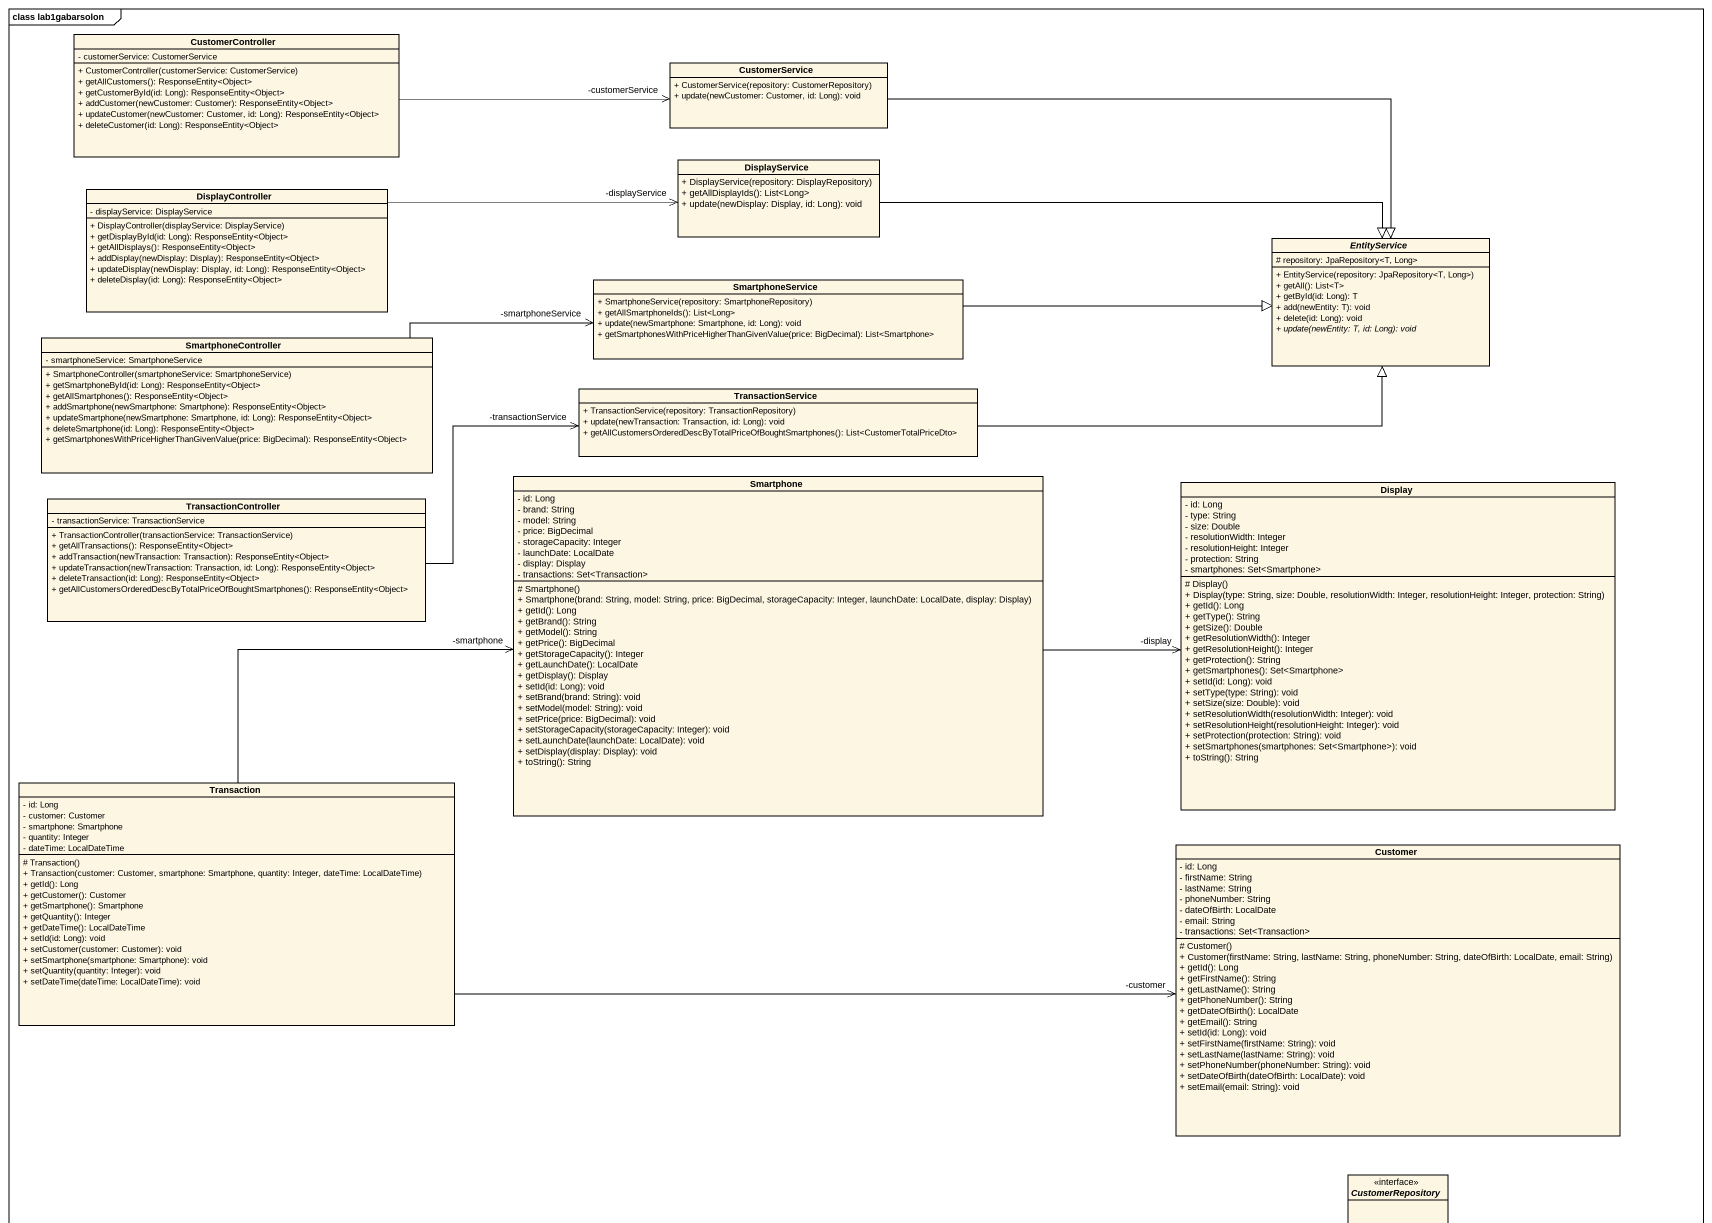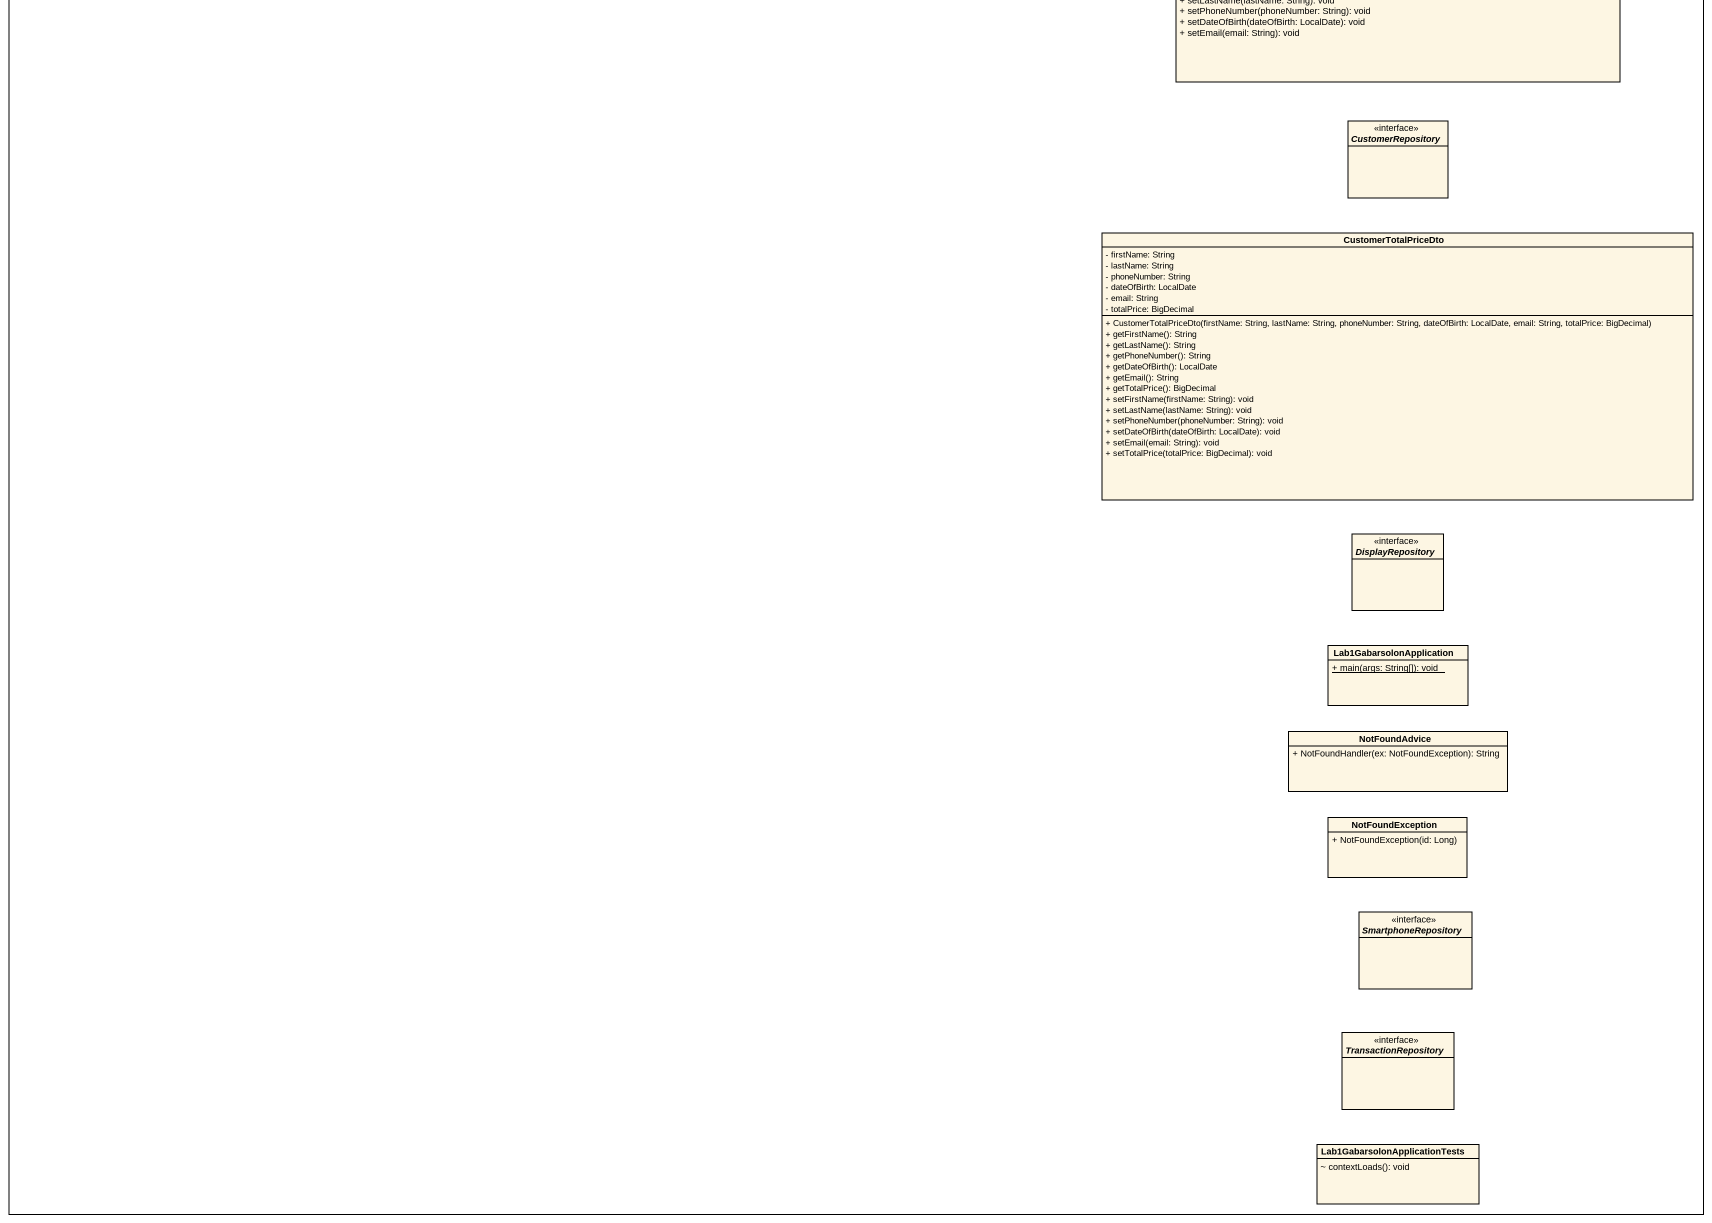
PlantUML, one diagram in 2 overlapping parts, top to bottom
@startuml
mainframe class lab1gabarsolon
hide circle
hide empty members
skinparam classAttributeIconSize 0
class CustomerController {
  - customerService: CustomerService
  + CustomerController(customerService: CustomerService)
  + getAllCustomers(): ResponseEntity<Object>
  + getCustomerById(id: Long): ResponseEntity<Object>
  + addCustomer(newCustomer: Customer): ResponseEntity<Object>
  + updateCustomer(newCustomer: Customer, id: Long): ResponseEntity<Object>
  + deleteCustomer(id: Long): ResponseEntity<Object>
}
class CustomerService {
  + CustomerService(repository: CustomerRepository)
  + update(newCustomer: Customer, id: Long): void
}
class DisplayService {
  + DisplayService(repository: DisplayRepository)
  + getAllDisplayIds(): List<Long>
  + update(newDisplay: Display, id: Long): void
}
class DisplayController {
  - displayService: DisplayService
  + DisplayController(displayService: DisplayService)
  + getDisplayById(id: Long): ResponseEntity<Object>
  + getAllDisplays(): ResponseEntity<Object>
  + addDisplay(newDisplay: Display): ResponseEntity<Object>
  + updateDisplay(newDisplay: Display, id: Long): ResponseEntity<Object>
  + deleteDisplay(id: Long): ResponseEntity<Object>
}
abstract class EntityService {
  # repository: JpaRepository<T, Long>
  + EntityService(repository: JpaRepository<T, Long>)
  + getAll(): List<T>
  + getById(id: Long): T
  + add(newEntity: T): void
  + delete(id: Long): void
  {abstract} + update(newEntity: T, id: Long): void
}
class SmartphoneService {
  + SmartphoneService(repository: SmartphoneRepository)
  + getAllSmartphoneIds(): List<Long>
  + update(newSmartphone: Smartphone, id: Long): void
  + getSmartphonesWithPriceHigherThanGivenValue(price: BigDecimal): List<Smartphone>
}
class SmartphoneController {
  - smartphoneService: SmartphoneService
  + SmartphoneController(smartphoneService: SmartphoneService)
  + getSmartphoneById(id: Long): ResponseEntity<Object>
  + getAllSmartphones(): ResponseEntity<Object>
  + addSmartphone(newSmartphone: Smartphone): ResponseEntity<Object>
  + updateSmartphone(newSmartphone: Smartphone, id: Long): ResponseEntity<Object>
  + deleteSmartphone(id: Long): ResponseEntity<Object>
  + getSmartphonesWithPriceHigherThanGivenValue(price: BigDecimal): ResponseEntity<Object>
}
class TransactionService {
  + TransactionService(repository: TransactionRepository)
  + update(newTransaction: Transaction, id: Long): void
  + getAllCustomersOrderedDescByTotalPriceOfBoughtSmartphones(): List<CustomerTotalPriceDto>
}
class Smartphone {
  - id: Long
  - brand: String
  - model: String
  - price: BigDecimal
  - storageCapacity: Integer
  - launchDate: LocalDate
  - display: Display
  - transactions: Set<Transaction>
  # Smartphone()
  + Smartphone(brand: String, model: String, price: BigDecimal, storageCapacity: Integer, launchDate: LocalDate, display: Display)
  + getId(): Long
  + getBrand(): String
  + getModel(): String
  + getPrice(): BigDecimal
  + getStorageCapacity(): Integer
  + getLaunchDate(): LocalDate
  + getDisplay(): Display
  + setId(id: Long): void
  + setBrand(brand: String): void
  + setModel(model: String): void
  + setPrice(price: BigDecimal): void
  + setStorageCapacity(storageCapacity: Integer): void
  + setLaunchDate(launchDate: LocalDate): void
  + setDisplay(display: Display): void
  + toString(): String
}
class Display {
  - id: Long
  - type: String
  - size: Double
  - resolutionWidth: Integer
  - resolutionHeight: Integer
  - protection: String
  - smartphones: Set<Smartphone>
  # Display()
  + Display(type: String, size: Double, resolutionWidth: Integer, resolutionHeight: Integer, protection: String)
  + getId(): Long
  + getType(): String
  + getSize(): Double
  + getResolutionWidth(): Integer
  + getResolutionHeight(): Integer
  + getProtection(): String
  + getSmartphones(): Set<Smartphone>
  + setId(id: Long): void
  + setType(type: String): void
  + setSize(size: Double): void
  + setResolutionWidth(resolutionWidth: Integer): void
  + setResolutionHeight(resolutionHeight: Integer): void
  + setProtection(protection: String): void
  + setSmartphones(smartphones: Set<Smartphone>): void
  + toString(): String
}
class TransactionController {
  - transactionService: TransactionService
  + TransactionController(transactionService: TransactionService)
  + getAllTransactions(): ResponseEntity<Object>
  + addTransaction(newTransaction: Transaction): ResponseEntity<Object>
  + updateTransaction(newTransaction: Transaction, id: Long): ResponseEntity<Object>
  + deleteTransaction(id: Long): ResponseEntity<Object>
  + getAllCustomersOrderedDescByTotalPriceOfBoughtSmartphones(): ResponseEntity<Object>
}
class Transaction {
  - id: Long
  - customer: Customer
  - smartphone: Smartphone
  - quantity: Integer
  - dateTime: LocalDateTime
  # Transaction()
  + Transaction(customer: Customer, smartphone: Smartphone, quantity: Integer, dateTime: LocalDateTime)
  + getId(): Long
  + getCustomer(): Customer
  + getSmartphone(): Smartphone
  + getQuantity(): Integer
  + getDateTime(): LocalDateTime
  + setId(id: Long): void
  + setCustomer(customer: Customer): void
  + setSmartphone(smartphone: Smartphone): void
  + setQuantity(quantity: Integer): void
  + setDateTime(dateTime: LocalDateTime): void
}
class Customer {
  - id: Long
  - firstName: String
  - lastName: String
  - phoneNumber: String
  - dateOfBirth: LocalDate
  - email: String
  - transactions: Set<Transaction>
  # Customer()
  + Customer(firstName: String, lastName: String, phoneNumber: String, dateOfBirth: LocalDate, email: String)
  + getId(): Long
  + getFirstName(): String
  + getLastName(): String
  + getPhoneNumber(): String
  + getDateOfBirth(): LocalDate
  + getEmail(): String
  + setId(id: Long): void
  + setFirstName(firstName: String): void
  + setLastName(lastName: String): void
  + setPhoneNumber(phoneNumber: String): void
  + setDateOfBirth(dateOfBirth: LocalDate): void
  + setEmail(email: String): void
}
interface CustomerRepository <<interface>>
class CustomerTotalPriceDto {
  - firstName: String
  - lastName: String
  - phoneNumber: String
  - dateOfBirth: LocalDate
  - email: String
  - totalPrice: BigDecimal
  + CustomerTotalPriceDto(firstName: String, lastName: String, phoneNumber: String, dateOfBirth: LocalDate, email: String, totalPrice: BigDecimal)
  + getFirstName(): String
  + getLastName(): String
  + getPhoneNumber(): String
  + getDateOfBirth(): LocalDate
  + getEmail(): String
  + getTotalPrice(): BigDecimal
  + setFirstName(firstName: String): void
  + setLastName(lastName: String): void
  + setPhoneNumber(phoneNumber: String): void
  + setDateOfBirth(dateOfBirth: LocalDate): void
  + setEmail(email: String): void
  + setTotalPrice(totalPrice: BigDecimal): void
}
interface DisplayRepository <<interface>>
class Lab1GabarsolonApplication {
  {static} + main(args: String[]): void
}
class NotFoundAdvice {
  + NotFoundHandler(ex: NotFoundException): String
}
class NotFoundException {
  + NotFoundException(id: Long)
}
interface SmartphoneRepository
interface TransactionRepository <<interface>>
class "Lab1GabarsolonApplicationTests" as Lab1GabarsolonApplicationTes {
  ~ contextLoads(): void
}
CustomerController -right-> "-customerService" CustomerService
CustomerService -right-|> EntityService
DisplayService -right-|> EntityService
DisplayController -right-> "-displayService" DisplayService
SmartphoneService -right-|> EntityService
SmartphoneController -right-> "-smartphoneService" SmartphoneService
TransactionService -right-|> EntityService
Smartphone -right-> "-display" Display
TransactionController -right-> "-transactionService" TransactionService
Transaction -right-> "-smartphone" Smartphone
Transaction -right-> "-customer" Customer
@enduml
